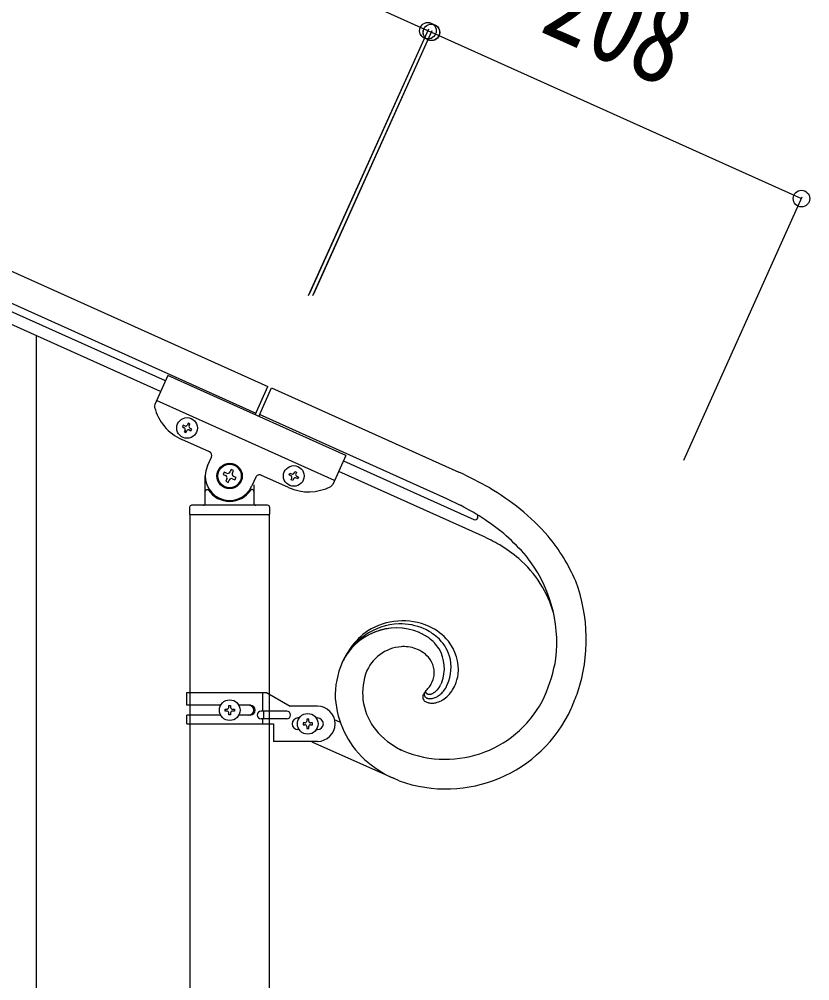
# Model space of a CAD drawing. Units: millimetres, scale not verified. Extents: x -4015 to 4015, y -2862 to 2860.
# Drawn here: x 1171.9 to 1577.1, y -1498.8 to -1005.7 of the extents above; entities that cross this region are included whole.
import ezdxf
from ezdxf.enums import TextEntityAlignment as Align

# ---------------------------------------------------------------- set-up
doc = ezdxf.new("R2010")
doc.units = ezdxf.units.MM
doc.header["$LTSCALE"] = 10
doc.layers.add('0-3_YKK_A1', color=4, linetype='Continuous')
doc.layers.add('0-4_YKK_D', color=6, linetype='Continuous')
doc.styles.add('ＭＳ ゴシック', font='')
doc.styles.get('ＭＳ ゴシック').set_extended_font_data('MS Gothic')

msp = doc.modelspace()

# ---------------------------------------------------------------- linework, layer by layer
at = {"layer": '0-3_YKK_A1'}
for p, q in [((450.01, -811.75), (1299.27, -1193.96)), ((443.85, -825.43), (1293.11, -1207.64)), ((1246.79, -1191.17), (537.99, -872.18)), ((1244.32, -1196.65), (535.53, -877.65)), ((1180.69, -1824.14), (1180.69, -1168.01)), ((1248.05, -1188.38), (1241.35, -1203.26)), ((1339.24, -1229.42), (1248.05, -1188.38)), ((1292.73, -1208.48), (1299.27, -1193.96)), ((1294.59, -1209.32), (1301.14, -1194.73)), ((1301.14, -1194.73), (1397.16, -1237.88)), ((1333.49, -1242.18), (1242.3, -1201.14)), ((1256.75, -1214.25), (1255.88, -1213.85)), ((1258.99, -1216.31), (1259.86, -1216.7)), ((1269.34, -1227.57), (1255.2, -1221.2)), ((1268.29, -1234.77), (1270.34, -1230.21)), ((1339.24, -1229.42), (1332.54, -1244.3)), ((1338.07, -1232.14), (1404.88, -1262.17)), ((1409.21, -1270.63), (1335.63, -1237.56)), ((1267.19, -1253.9), (1267.19, -1239.9)), ((1278.15, -1238.49), (1276.95, -1237.94)), ((1281.22, -1241.31), (1282.43, -1241.86)), ((1293.14, -1240.47), (1291.09, -1245.03)), ((1309.92, -1245.83), (1295.78, -1239.47)), ((1311.08, -1239.75), (1310.2, -1239.35)), ((1314.1, -1240.05), (1314.97, -1240.45)), ((1268.19, -1246.9), (1268.46, -1246.9)), ((1291.19, -1246.9), (1290.91, -1246.9)), ((1292.19, -1244.45), (1292.19, -1253.9)), ((1398.06, -1254.95), (1391.01, -1251.56)), ((1259.19, -1255.9), (1259.19, -1259.4)), ((1299.19, -1254.9), (1260.19, -1254.9)), ((1300.19, -1255.9), (1300.19, -1259.4)), ((1259.44, -1843.71), (1259.44, -1259.9)), ((1299.94, -1259.9), (1259.44, -1259.9)), ((1299.69, -1259.9), (1259.69, -1259.9)), ((1299.94, -1259.9), (1299.94, -1842.92)), ((1406.38, -1259.59), (1406.26, -1259.51)), ((1406.49, -1259.68), (1406.46, -1259.65)), ((1388.44, -1345.65), (1388.03, -1346.62)), ((1388.44, -1345.65), (1388.03, -1346.62)), ((1257.74, -1350.99), (1298.61, -1350.99)), ((1257.74, -1357.49), (1257.74, -1350.99)), ((1296.71, -1360.49), (1296.71, -1350.99)), ((1298.61, -1350.99), (1310.74, -1357.99)), ((1379.87, -1350.67), (1380.06, -1350.46)), ((1275.06, -1357.49), (1257.74, -1357.49)), ((1278.3, -1360.46), (1277.34, -1360.46)), ((1281.18, -1359.5), (1282.14, -1359.5)), ((1290.33, -1357.49), (1284.41, -1357.49)), ((1308.94, -1360.49), (1295.86, -1360.49)), ((1297.26, -1364.49), (1297.26, -1360.49)), ((1324.74, -1357.99), (1310.74, -1357.99)), ((1257.74, -1366.99), (1257.74, -1362.49)), ((1275.06, -1362.49), (1257.74, -1362.49)), ((1290.33, -1362.49), (1284.41, -1362.49)), ((1308.94, -1364.49), (1295.86, -1364.49)), ((1296.71, -1366.99), (1296.71, -1364.49)), ((1315.37, -1363.99), (1314.74, -1363.99)), ((1324.11, -1363.99), (1324.74, -1363.99)), ((1336.18, -1366.15), (1333.38, -1364.89)), ((1257.74, -1366.99), (1302.24, -1366.99)), ((1302.24, -1366.99), (1302.24, -1375.99)), ((1315.37, -1369.99), (1314.74, -1369.99)), ((1318.3, -1366.51), (1317.34, -1366.51)), ((1321.18, -1367.47), (1322.14, -1367.47)), ((1324.11, -1369.99), (1324.74, -1369.99)), ((1324.74, -1375.99), (1302.24, -1375.99)), ((1321.87, -1376.17), (1363.63, -1394.93)), ((1366.94, -1380.05), (1368.59, -1380.83)), ((1366.63, -1396.2), (1363.63, -1394.93)), ((1366.63, -1396.2), (1363.63, -1394.93))]:
    msp.add_line(p, q, dxfattribs=at)
for points in [[(1258.9, -1214.16), (1259.29, -1213.29), (1258.42, -1212.89), (1258.02, -1213.77)], [(1398.06, -1254.95), (1391.01, -1251.56), (1295, -1208.41)], [(1255.88, -1213.85), (1255.49, -1214.73), (1256.36, -1215.12)], [(1256.84, -1216.39), (1256.45, -1217.27), (1257.32, -1217.66), (1257.72, -1216.79)], [(1259.86, -1216.7), (1260.26, -1215.82), (1259.38, -1215.43)], [(1281.1, -1238.37), (1281.64, -1237.16), (1280.44, -1236.62), (1279.9, -1237.82)], [(1312.74, -1238.39), (1313.13, -1237.52), (1314.01, -1237.91), (1313.61, -1238.79)], [(1276.95, -1237.94), (1276.41, -1239.15), (1277.61, -1239.69)], [(1278.27, -1241.43), (1277.73, -1242.64), (1278.94, -1243.18), (1279.48, -1241.98)], [(1282.43, -1241.86), (1282.97, -1240.65), (1281.76, -1240.11)], [(1310.2, -1239.35), (1310.59, -1238.48), (1311.47, -1238.87)], [(1312.43, -1241.41), (1312.04, -1242.29), (1311.16, -1241.89), (1311.56, -1241.02)], [(1314.97, -1240.45), (1314.58, -1241.32), (1313.7, -1240.93)], [(1380.65, -1351.37), (1380.62, -1351.35), (1380.53, -1351.29)], [(1380.65, -1351.37), (1380.62, -1351.35), (1380.53, -1351.29)], [(1380.97, -1351.56), (1380.93, -1351.54), (1380.89, -1351.52)], [(1380.97, -1351.56), (1380.93, -1351.54), (1380.89, -1351.52)], [(1277.34, -1360.46), (1277.34, -1359.5), (1278.3, -1359.5)], [(1279.26, -1358.54), (1279.26, -1357.58), (1280.22, -1357.58), (1280.22, -1358.54)], [(1282.14, -1359.5), (1282.14, -1360.46), (1281.18, -1360.46)], [(1280.22, -1361.42), (1280.22, -1362.38), (1279.26, -1362.38), (1279.26, -1361.42)], [(1320.22, -1365.55), (1320.22, -1364.59), (1319.26, -1364.59), (1319.26, -1365.55)], [(1317.34, -1366.51), (1317.34, -1367.47), (1318.3, -1367.47)], [(1319.26, -1368.43), (1319.26, -1369.39), (1320.22, -1369.39), (1320.22, -1368.43)], [(1322.14, -1367.47), (1322.14, -1366.51), (1321.18, -1366.51)]]:
    msp.add_lwpolyline(points, dxfattribs=at)
for centre, radius in [((1257.87, -1215.28), 5.3), ((1279.69, -1239.9), 6.5), ((1279.69, -1239.9), 6), ((1312.59, -1239.9), 5.3), ((1279.74, -1359.98), 5.3), ((1319.74, -1366.99), 5.3)]:
    msp.add_circle(centre, radius, dxfattribs=at)
for centre, radius, start, end in [((1243.17, -1204.08), 2, 155.77, 194.2699), ((1265.46, -1198.41), 25, 194.2699, 245.77), ((1255.97, -1216), 0.96, 335.77, 65.77), ((1257.15, -1213.37), 0.96, 245.77, 335.77), ((1258.59, -1217.18), 0.96, 65.77, 155.77), ((1259.78, -1214.56), 0.96, 155.77, 245.77), ((1268.52, -1229.39), 2, 335.77, 65.77), ((1279.69, -1239.9), 12.5, 155.77, 335.77), ((1277.07, -1240.89), 1.32, 335.77, 65.77), ((1278.69, -1237.28), 1.32, 245.77, 335.77), ((1280.68, -1242.52), 1.32, 65.77, 155.77), ((1282.31, -1238.91), 1.32, 155.77, 245.77), ((1294.96, -1241.29), 2, 65.77, 155.77), ((1310.68, -1240.62), 0.96, 335.77, 65.77), ((1311.86, -1238), 0.96, 245.77, 335.77), ((1313.31, -1241.81), 0.96, 65.77, 155.77), ((1314.49, -1239.18), 0.96, 155.77, 245.77), ((1302.82, -1440), 223.06, 60.3976, 64.9807), ((1302.82, -1440), 223.06, 60.3976, 64.9806), ((1268.19, -1247.9), 1, 90, 180), ((1268.46, -1247.4), 0.5, 33.749, 90), ((1279.69, -1239.9), 13, 213.749, 326.251), ((1290.91, -1247.4), 0.5, 90, 146.251), ((1291.19, -1247.9), 1, 0, 90), ((1320.18, -1223.03), 25, 245.77, 297.2701), ((1330.72, -1243.47), 2, 297.2701, 335.77), ((1330.61, -1381.98), 158.94, 51.9019, 58.7754), ((1330.61, -1381.98), 158.94, 51.9019, 58.7754), ((1260.19, -1255.9), 1, 90, 180), ((1266.19, -1253.9), 1, 270, 0), ((1293.19, -1253.9), 1, 180, 270), ((1299.19, -1255.9), 1, 0, 90), ((1311.77, -1416.81), 183.43, 57.3563, 61.9394), ((1311.77, -1416.81), 183.43, 57.3563, 61.9394), ((1349.44, -1352.7), 124.33, 41.2453, 50.4078), ((1349.44, -1352.7), 124.33, 41.2455, 50.408), ((1259.69, -1259.4), 0.5, 180, 270), ((1299.69, -1259.4), 0.5, 270, 0), ((1405.5, -1260.8), 1.5, 245.8, 335.8), ((1404.84, -1261.68), 2.6, 51.2872, 53.5789), ((1404.16, -1262.19), 3.42, 45.0284, 47.3202), ((1405.03, -1261.21), 2.12, 38.3362, 42.9192), ((1405.48, -1260.81), 1.52, 336.217, 36.6553), ((1313.96, -1400.87), 168.96, 50.4796, 55.0626), ((1313.96, -1400.87), 168.96, 50.4796, 55.0626), ((1355.58, -1384.89), 126.22, 60.2711, 64.8541), ((1340.26, -1360.47), 121.18, 41.0443, 47.9178), ((1340.26, -1360.47), 121.18, 41.0446, 47.9181), ((1368.17, -1332.54), 97, 23.5686, 39.5853), ((1368.17, -1332.54), 97, 23.5686, 39.5853), ((1364.88, -1360.32), 100.36, 51.052, 57.9255), ((1376.22, -1325.58), 71.2, 353.6277, 38.8674), ((1376.22, -1325.58), 71.2, 353.6277, 38.8674), ((1389.59, -1326.26), 58.38, 15.6299, 48.8983), ((1376.41, -1323.78), 86.08, 341.8186, 20.4108), ((1376.41, -1323.78), 86.08, 341.8186, 20.4108), ((1368.4, -1349.76), 34.16, 93.2693, 155.8382), ((1368.39, -1347.65), 33.47, 66.178, 122.323), ((1366.5, -1348.85), 33.2, 67.2389, 90.0813), ((1365.3, -1348.81), 30.95, 67.8996, 155.1052), ((1365.26, -1348.63), 30.8, 67.7111, 154.9167), ((1372.65, -1350.73), 38.4, 125.2481, 143.5438), ((1361.69, -1351.95), 35.28, 55.2308, 64.3933), ((1361.69, -1351.95), 35.28, 55.2306, 64.3931), ((1367.12, -1344.77), 29.21, 49.2408, 65.2575), ((1369.94, -1343.05), 28.63, 40.1885, 65.2977), ((1367.29, -1341.9), 23.86, 34.2083, 52.504), ((1367.29, -1341.9), 23.86, 34.2089, 52.5046), ((1371.14, -1339.32), 22.46, 18.3129, 47.9405), ((1372.8, -1339.46), 24.15, 355.0314, 38.0633), ((1387.38, -1359.19), 55.31, 145.5598, 154.7223), ((1369.37, -1348.61), 21.24, 90.3726, 155.0613), ((1368.62, -1347.21), 19.83, 68.0968, 90.9392), ((1362.11, -1357.42), 31.8, 59.4951, 64.0781), ((1362.11, -1357.42), 31.8, 59.4948, 64.0778), ((1368.05, -1345.44), 18.49, 42.7794, 56.514), ((1368.05, -1345.44), 18.49, 42.7801, 56.5147), ((1370.06, -1338.53), 19.72, 338.8285, 30.6396), ((1370.06, -1338.53), 19.72, 338.8297, 30.6408), ((1377.13, -1352.69), 43.29, 156.7093, 181.8185), ((1377.13, -1352.69), 43.29, 156.7093, 181.8185), ((1372.41, -1340.81), 12.16, 346.7118, 40.6948), ((1372.41, -1340.81), 12.16, 346.7102, 40.6931), ((1371.26, -1338.02), 21.96, 336.6128, 15.205), ((1363.08, -1319.03), 85.14, 336.4963, 350.2308), ((1363.08, -1319.03), 85.14, 336.4963, 350.2308), ((1378, -1351.12), 30.15, 157.6561, 215.953), ((1366.08, -1337.86), 19.04, 333.2873, 342.4497), ((1366.08, -1337.86), 19.04, 333.2911, 342.4535), ((1372.92, -1337.85), 24.22, 337.4811, 351.2156), ((1385.74, -1355.66), 7.72, 143.5822, 148.1653), ((1382.36, -1352.47), 3.07, 152.5813, 159.4547), ((1389.95, -1359.41), 13.34, 139.0656, 141.3574), ((1382.95, -1352.95), 3.82, 143.3373, 150.2107), ((1385.26, -1355.02), 6.92, 138.7087, 141.0005), ((1380.27, -1350.6), 0.253, 145.0424, 203.3393), ((1380.28, -1350.61), 0.262, 145.69, 206.1283), ((1380.9, -1350.38), 0.923, 200.6175, 209.7799), ((1381.03, -1350.31), 1.07, 202.6149, 209.4883), ((1355.75, -1327.87), 33.19, 317.107, 321.69), ((1355.75, -1327.87), 33.19, 317.1111, 321.6942), ((1381.53, -1349.9), 1.71, 213.2002, 220.0736), ((1381.53, -1349.9), 1.71, 213.2002, 220.0736), ((1382.2, -1349.22), 2.67, 222.0464, 226.6295), ((1381.92, -1349.51), 2.26, 221.4247, 226.0078), ((1357.16, -1331.19), 30.07, 324.9942, 329.5773), ((1357.16, -1331.2), 30.07, 324.9942, 329.5773), ((1377.68, -1340.4), 12.55, 300.3601, 304.9432), ((1377.68, -1340.39), 12.55, 300.3505, 304.9336), ((1378.08, -1341.89), 11.11, 307.6478, 316.8103), ((1378.08, -1341.89), 11.11, 307.6478, 316.8103), ((1376.92, -1341.46), 12.25, 319.0567, 335.0734), ((1376.93, -1341.46), 12.25, 319.0534, 335.0701), ((1376.27, -1339.66), 16.77, 316.4417, 325.6041), ((1370.82, -1337), 22.79, 327.8128, 334.6862), ((1377.78, -1339.12), 19.3, 313.2676, 324.7172), ((1374.82, -1337.76), 22.51, 326.2535, 335.4159), ((1244.1, -1270.99), 228.42, 337.3017, 339.5934), ((1244.1, -1270.99), 228.42, 337.3017, 339.5934), ((1380.88, -1350.7), 47.13, 184.0936, 227.1255), ((1380.88, -1350.7), 47.13, 184.0936, 227.1255), ((1390.25, -1328.81), 56.35, 247.3916, 334.5973), ((1390.25, -1328.81), 56.35, 247.3914, 334.5971), ((1381.31, -1353.27), 2.65, 167.0434, 218.8545), ((1383.7, -1354.01), 5.15, 158.0369, 164.9103), ((1385.33, -1355.06), 7.06, 150.5245, 155.1075), ((1382.62, -1351.8), 4.6, 222.891, 229.7644), ((1381.16, -1351.95), 1.77, 161.3652, 215.3481), ((1382.34, -1351.69), 4.51, 233.3118, 244.7614), ((1381.83, -1351.28), 2.71, 218.7803, 225.6538), ((1382.88, -1349.89), 4.44, 228.5023, 233.0853), ((1384.5, -1346.96), 7.77, 236.5188, 238.8106), ((1382.37, -1348.94), 2.98, 227.431, 232.014), ((1383.76, -1347.27), 5.15, 228.892, 231.1837), ((1384.5, -1345.96), 10.63, 247.4203, 252.0033), ((1384.4, -1346.13), 8.44, 242.2781, 244.5698), ((1384.5, -1345.47), 7.04, 236.9036, 239.1954), ((1384.5, -1345.48), 7.04, 236.8981, 239.1899), ((1383.43, -1347.2), 7.07, 247.9709, 252.5539), ((1384.06, -1345.61), 6.71, 242.5188, 244.8106), ((1384.06, -1345.61), 6.71, 242.5188, 244.8106), ((1382, -1349.89), 1.96, 246.1192, 248.4109), ((1382, -1349.9), 1.95, 246.1229, 248.4147), ((1382.15, -1349.12), 2.73, 251.4922, 258.3657), ((1382.15, -1349.12), 2.73, 251.4922, 258.3657), ((1382.64, -1348.46), 5.65, 256.3825, 265.545), ((1382.08, -1348.52), 3.31, 261.5466, 266.1296), ((1382.08, -1348.52), 3.31, 261.5332, 266.1162), ((1381.95, -1344.74), 7.08, 269.2654, 271.5572), ((1381.95, -1344.75), 7.08, 269.2823, 271.574), ((1381.46, -1344.27), 7.58, 275.1771, 277.4689), ((1381.46, -1344.28), 7.58, 275.1964, 277.4881), ((1382.47, -1347.32), 6.77, 267.7417, 274.6151), ((1380.96, -1343.83), 8.1, 280.5619, 282.8536), ((1380.96, -1343.83), 8.1, 280.5619, 282.8536), ((1380.82, -1344.68), 7.31, 285.3732, 289.9563), ((1380.82, -1344.68), 7.31, 285.3732, 289.9563), ((1381.99, -1345.35), 8.78, 276.6992, 283.5726), ((1379.59, -1342.61), 9.69, 292.6649, 297.2479), ((1379.59, -1342.61), 9.69, 292.6537, 297.2367), ((1381.49, -1344.69), 9.55, 285.559, 292.4324), ((1379.22, -1340.83), 14, 294.9882, 301.8617), ((1382.52, -1343.94), 12.56, 283.366, 297.1005), ((1378.16, -1340.63), 14.74, 304.9453, 314.1077), ((1379.95, -1340.33), 16.95, 299.309, 310.7586), ((1278.3, -1358.54), 0.96, 270, 0), ((1278.3, -1361.42), 0.96, 0, 90), ((1281.18, -1358.54), 0.96, 180, 270), ((1281.18, -1361.42), 0.96, 90, 180), ((1289.58, -1359.99), 2.5, 270, 90), ((1290.33, -1359.99), 2.5, 270, 90), ((1295.86, -1362.49), 2, 90, 270), ((1308.94, -1362.49), 2, 270, 90), ((1324.74, -1366.99), 9, 270, 90), ((1390.59, -1329.73), 70.65, 250.1824, 335.4056), ((1390.59, -1329.73), 70.65, 250.1824, 335.4056), ((1383.74, -1346.24), 10.15, 255.5963, 267.0459), ((1383.2, -1345.26), 11.12, 270.0981, 281.5478), ((1314.74, -1366.99), 3, 90, 270), ((1318.3, -1365.55), 0.96, 270, 0), ((1321.18, -1365.55), 0.96, 180, 270), ((1324.74, -1366.99), 3, 270, 90), ((1318.3, -1368.43), 0.96, 0, 90), ((1321.18, -1368.43), 0.96, 90, 180), ((1385.37, -1344.7), 39.87, 216.0596, 241.1688), ((1397.26, -1319.21), 67.97, 242.7569, 245.0487), ((1390.66, -1337.4), 63.56, 228.8198, 244.8365), ((1390.66, -1337.4), 63.56, 228.8198, 244.8365)]:
    msp.add_arc(centre, radius, start, end, dxfattribs=at)
at = {"layer": '0-4_YKK_D'}
for p, q in [((1381.36, -1011.54), (457.69, -595.85)), ((1320.21, -1147.42), (1381.77, -1010.63)), ((1320.61, -1146.54), (1381.76, -1010.66)), ((1322.43, -1147.36), (1383.58, -1011.49)), ((1322.84, -1146.45), (1383.51, -1011.45)), ((1383.17, -1012.4), (1381.35, -1011.58)), ((1383.1, -1012.37), (1572.82, -1097.63)), ((1512.56, -1231.71), (1573.23, -1096.72))]:
    msp.add_line(p, q, dxfattribs=at)
for centre in [(1381.35, -1011.58), (1381.36, -1011.54), (1383.1, -1012.37), (1383.17, -1012.4), (1572.82, -1097.63)]:
    msp.add_circle(centre, 4.25, dxfattribs=at)

# ---------------------------------------------------------------- texts
at = {"layer": '0-4_YKK_D', "style": 'ＭＳ ゴシック', "width": 0.8}
msp.add_text('208', height=43.99, rotation=335.8, dxfattribs=at).set_placement((1432.44, -1023.58), align=Align.BOTTOM_LEFT)

doc.saveas('drawing.dxf')
